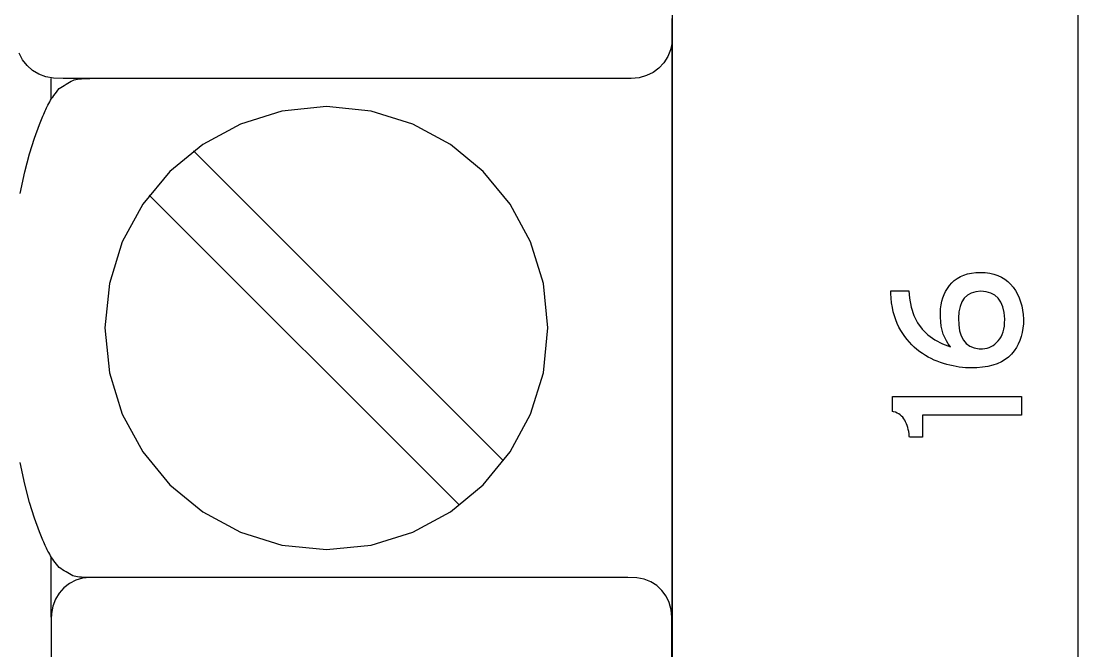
# Model space of a CAD drawing. Extents: x 1 to 47.7, y 0.2 to 35.
# Drawn here: x 35.43 to 36.228, y 7.391 to 7.867 of the extents above; entities that cross this region are included whole.
import ezdxf

# ---------------------------------------------------------------- set-up
doc = ezdxf.new("R2010")
doc.units = 0
doc.header["$MEASUREMENT"] = 0
for name, color, linetype in [('5_1___24__TARGET_LEDS___12', 7, 'CONTINUOUS'), ('6_1__EMPTY_IO_BOARD_POSITI', 7, 'CONTINUOUS'), ('6_2___8__INDEPENDENT_INPUT', 7, 'CONTINUOUS'), ('6_3___8__OPTOISO_INDEPENDE', 7, 'CONTINUOUS'), ('6_4___24__OPTOISO_INDEPEND', 7, 'CONTINUOUS'), ('6_5___8__INDEPENDENT_INPUT', 7, 'CONTINUOUS'), ('6_6___8__INDEPENDENT_INPUT', 7, 'CONTINUOUS'), ('6_7___8__OPTOISO_INDEPENDE', 7, 'CONTINUOUS'), ('6_8___8__OPTOISO_INDEPENDE', 7, 'CONTINUOUS'), ('7_0_____DWG', 7, 'CONTINUOUS')]:
    doc.layers.add(name, color=color, linetype=linetype)

msp = doc.modelspace()

# ---------------------------------------------------------------- linework, layer by layer
at = {"layer": '5_1___24__TARGET_LEDS___12'}
for points in [[(35.92211, 7.38371), (35.92211, 7.48282), (35.92211, 7.57525), (35.92211, 7.66055), (35.92211, 7.70039), (35.92211, 7.73828), (35.92211, 7.77417), (35.92211, 7.80799), (35.92211, 7.8397), (35.92211, 7.86924)], [(35.92211, 7.86632), (35.92211, 7.86585), (35.92211, 7.86459), (35.92211, 7.86279), (35.92211, 7.86068), (35.92211, 7.85852), (35.92211, 7.85653), (35.92211, 7.85497), (35.92211, 7.85408), (35.92196, 7.85106), (35.92087, 7.84553), (35.91879, 7.84041), (35.91581, 7.8358), (35.91205, 7.8318), (35.90761, 7.82852), (35.90258, 7.82605), (35.89708, 7.82449), (35.89121, 7.82395), (35.87462, 7.82395), (35.83051, 7.82395), (35.76735, 7.82395), (35.69359, 7.82395), (35.61772, 7.82395), (35.5482, 7.82395), (35.49351, 7.82395), (35.4621, 7.82395), (35.4548, 7.82409), (35.4491, 7.82515), (35.44382, 7.82718), (35.43908, 7.83006), (35.43496, 7.83372), (35.43158, 7.83803), (35.42904, 7.84291)], [(35.42978, 7.73688), (35.43313, 7.75326), (35.4368, 7.76707), (35.44062, 7.77886), (35.44443, 7.78914), (35.44691, 7.79546), (35.44753, 7.79696), (35.44809, 7.79828), (35.44862, 7.79948), (35.44913, 7.80059), (35.44964, 7.80166), (35.45016, 7.80271), (35.45072, 7.8038), (35.45134, 7.80497), (35.45201, 7.80621), (35.45271, 7.80744), (35.45347, 7.80867), (35.45428, 7.8099), (35.45515, 7.81115), (35.45607, 7.8124), (35.45707, 7.81369), (35.45813, 7.815), (35.45929, 7.81622), (35.46054, 7.81702), (35.4618, 7.81784), (35.46306, 7.81869), (35.46433, 7.81952), (35.4656, 7.82033), (35.46687, 7.82109), (35.46812, 7.82178), (35.46937, 7.82237), (35.47051, 7.82279), (35.47174, 7.8231), (35.47311, 7.82336), (35.47459, 7.82356), (35.47615, 7.82372), (35.47775, 7.82384), (35.47935, 7.82392), (35.48092, 7.82396), (35.48242, 7.82398)], [(35.45318, 7.80819), (35.45318, 7.82398)], [(35.79479, 7.53494), (35.56052, 7.76921)], [(35.76137, 7.50152), (35.5271, 7.73579)], [(35.48242, 7.44682), (35.48092, 7.44683), (35.47935, 7.44685), (35.47775, 7.4469), (35.47615, 7.44698), (35.47459, 7.4471), (35.47311, 7.44727), (35.47174, 7.4475), (35.47051, 7.44779), (35.46937, 7.44821), (35.46812, 7.44881), (35.46687, 7.44949), (35.4656, 7.45025), (35.46433, 7.45106), (35.46306, 7.45189), (35.4618, 7.45274), (35.46054, 7.45357), (35.45929, 7.45436), (35.45813, 7.45559), (35.45707, 7.4569), (35.45607, 7.45818), (35.45515, 7.45944), (35.45428, 7.46068), (35.45347, 7.46191), (35.45271, 7.46314), (35.45201, 7.46437), (35.45134, 7.46561), (35.45072, 7.46678), (35.45016, 7.46787), (35.44964, 7.46893), (35.44913, 7.46999), (35.44862, 7.4711), (35.44809, 7.4723), (35.44753, 7.47362), (35.44691, 7.47512), (35.44443, 7.48144), (35.44062, 7.49172), (35.4368, 7.50351), (35.43313, 7.51733), (35.42978, 7.5337)], [(35.45318, 7.41683), (35.45318, 7.46238)], [(35.92193, 7.37029), (35.92193, 7.39403), (35.92193, 7.4106), (35.92193, 7.41683), (35.9214, 7.42253), (35.91989, 7.42787), (35.91748, 7.43274), (35.91428, 7.43706), (35.91039, 7.44071), (35.9059, 7.4436), (35.9009, 7.44562), (35.89551, 7.44668), (35.8886, 7.44682), (35.85887, 7.44682), (35.80709, 7.44682), (35.74129, 7.44682), (35.66948, 7.44682), (35.59966, 7.44682), (35.53987, 7.44682), (35.49812, 7.44682), (35.48242, 7.44682), (35.47686, 7.44628), (35.47165, 7.44472), (35.4669, 7.44225), (35.46269, 7.43897), (35.45913, 7.43498), (35.45632, 7.43037), (35.45435, 7.42525), (35.45331, 7.41972), (35.45318, 7.41521), (35.45318, 7.40341), (35.45318, 7.38285)]]:
    msp.add_lwpolyline(points, dxfattribs=at)
msp.add_lwpolyline([(35.66113, 7.46794), (35.69481, 7.47134), (35.72618, 7.48109), (35.75456, 7.49652), (35.77929, 7.51696), (35.79968, 7.54174), (35.81508, 7.57018), (35.82481, 7.60161), (35.82821, 7.63537), (35.82481, 7.66906), (35.81508, 7.70046), (35.79968, 7.72887), (35.77929, 7.75362), (35.75456, 7.77405), (35.72618, 7.78948), (35.69481, 7.79923), (35.66113, 7.80263), (35.62743, 7.79923), (35.59601, 7.78948), (35.56757, 7.77405), (35.54278, 7.75362), (35.52232, 7.72887), (35.50686, 7.70046), (35.49709, 7.66906), (35.49368, 7.63537), (35.49709, 7.60161), (35.50686, 7.57018), (35.52232, 7.54174), (35.54278, 7.51696), (35.56757, 7.49652), (35.59601, 7.48109), (35.62743, 7.47134)], close=True, dxfattribs=at)
at = {"layer": '6_1__EMPTY_IO_BOARD_POSITI'}
msp.add_lwpolyline([(35.92218, 7.90172), (35.92218, 7.86342), (35.92218, 7.82077), (35.92218, 7.77393), (35.92218, 7.72304), (35.92218, 7.66826), (35.92218, 7.60974), (35.92218, 7.54764), (35.92218, 7.4821), (35.92218, 7.41329), (35.92218, 7.34135)], dxfattribs=at)
at = {"layer": '6_2___8__INDEPENDENT_INPUT'}
for points in [[(35.92211, 7.38371), (35.92211, 7.48282), (35.92211, 7.57525), (35.92211, 7.66055), (35.92211, 7.70039), (35.92211, 7.73828), (35.92211, 7.77417), (35.92211, 7.80799), (35.92211, 7.8397), (35.92211, 7.86924)], [(35.92211, 7.86632), (35.92211, 7.86585), (35.92211, 7.86459), (35.92211, 7.86279), (35.92211, 7.86068), (35.92211, 7.85852), (35.92211, 7.85653), (35.92211, 7.85497), (35.92211, 7.85408), (35.92196, 7.85106), (35.92087, 7.84553), (35.91879, 7.84041), (35.91581, 7.8358), (35.91205, 7.8318), (35.90761, 7.82852), (35.90258, 7.82605), (35.89708, 7.82449), (35.89121, 7.82395), (35.87462, 7.82395), (35.83051, 7.82395), (35.76735, 7.82395), (35.69359, 7.82395), (35.61772, 7.82395), (35.5482, 7.82395), (35.49351, 7.82395), (35.4621, 7.82395), (35.4548, 7.82409), (35.4491, 7.82515), (35.44382, 7.82718), (35.43908, 7.83006), (35.43496, 7.83372), (35.43158, 7.83803), (35.42904, 7.84291)], [(35.42978, 7.73688), (35.43313, 7.75326), (35.4368, 7.76707), (35.44062, 7.77886), (35.44443, 7.78914), (35.44691, 7.79546), (35.44753, 7.79696), (35.44809, 7.79828), (35.44862, 7.79948), (35.44913, 7.80059), (35.44964, 7.80166), (35.45016, 7.80271), (35.45072, 7.8038), (35.45134, 7.80497), (35.45201, 7.80621), (35.45271, 7.80744), (35.45347, 7.80867), (35.45428, 7.8099), (35.45515, 7.81115), (35.45607, 7.8124), (35.45707, 7.81369), (35.45813, 7.815), (35.45929, 7.81622), (35.46054, 7.81702), (35.4618, 7.81784), (35.46306, 7.81869), (35.46433, 7.81952), (35.4656, 7.82033), (35.46687, 7.82109), (35.46812, 7.82178), (35.46937, 7.82237), (35.47051, 7.82279), (35.47174, 7.8231), (35.47311, 7.82336), (35.47459, 7.82356), (35.47615, 7.82372), (35.47775, 7.82384), (35.47935, 7.82392), (35.48092, 7.82396), (35.48242, 7.82398)], [(35.45318, 7.80819), (35.45318, 7.82398)], [(35.79479, 7.53494), (35.56052, 7.76921)], [(35.76137, 7.50152), (35.5271, 7.73579)], [(35.48242, 7.44682), (35.48092, 7.44683), (35.47935, 7.44685), (35.47775, 7.4469), (35.47615, 7.44698), (35.47459, 7.4471), (35.47311, 7.44727), (35.47174, 7.4475), (35.47051, 7.44779), (35.46937, 7.44821), (35.46812, 7.44881), (35.46687, 7.44949), (35.4656, 7.45025), (35.46433, 7.45106), (35.46306, 7.45189), (35.4618, 7.45274), (35.46054, 7.45357), (35.45929, 7.45436), (35.45813, 7.45559), (35.45707, 7.4569), (35.45607, 7.45818), (35.45515, 7.45944), (35.45428, 7.46068), (35.45347, 7.46191), (35.45271, 7.46314), (35.45201, 7.46437), (35.45134, 7.46561), (35.45072, 7.46678), (35.45016, 7.46787), (35.44964, 7.46893), (35.44913, 7.46999), (35.44862, 7.4711), (35.44809, 7.4723), (35.44753, 7.47362), (35.44691, 7.47512), (35.44443, 7.48144), (35.44062, 7.49172), (35.4368, 7.50351), (35.43313, 7.51733), (35.42978, 7.5337)], [(35.45318, 7.41683), (35.45318, 7.46238)], [(35.92193, 7.37029), (35.92193, 7.39403), (35.92193, 7.4106), (35.92193, 7.41683), (35.9214, 7.42253), (35.91989, 7.42787), (35.91748, 7.43274), (35.91428, 7.43706), (35.91039, 7.44071), (35.9059, 7.4436), (35.9009, 7.44562), (35.89551, 7.44668), (35.8886, 7.44682), (35.85887, 7.44682), (35.80709, 7.44682), (35.74129, 7.44682), (35.66948, 7.44682), (35.59966, 7.44682), (35.53987, 7.44682), (35.49812, 7.44682), (35.48242, 7.44682), (35.47686, 7.44628), (35.47165, 7.44472), (35.4669, 7.44225), (35.46269, 7.43897), (35.45913, 7.43498), (35.45632, 7.43037), (35.45435, 7.42525), (35.45331, 7.41972), (35.45318, 7.41521), (35.45318, 7.40341), (35.45318, 7.38285)]]:
    msp.add_lwpolyline(points, dxfattribs=at)
msp.add_lwpolyline([(35.66113, 7.46794), (35.69481, 7.47134), (35.72618, 7.48109), (35.75456, 7.49652), (35.77929, 7.51696), (35.79968, 7.54174), (35.81508, 7.57018), (35.82481, 7.60161), (35.82821, 7.63537), (35.82481, 7.66906), (35.81508, 7.70046), (35.79968, 7.72887), (35.77929, 7.75362), (35.75456, 7.77405), (35.72618, 7.78948), (35.69481, 7.79923), (35.66113, 7.80263), (35.62743, 7.79923), (35.59601, 7.78948), (35.56757, 7.77405), (35.54278, 7.75362), (35.52232, 7.72887), (35.50686, 7.70046), (35.49709, 7.66906), (35.49368, 7.63537), (35.49709, 7.60161), (35.50686, 7.57018), (35.52232, 7.54174), (35.54278, 7.51696), (35.56757, 7.49652), (35.59601, 7.48109), (35.62743, 7.47134)], close=True, dxfattribs=at)
at = {"layer": '6_3___8__OPTOISO_INDEPENDE'}
for points in [[(35.92211, 7.38371), (35.92211, 7.48282), (35.92211, 7.57525), (35.92211, 7.66055), (35.92211, 7.70039), (35.92211, 7.73828), (35.92211, 7.77417), (35.92211, 7.80799), (35.92211, 7.8397), (35.92211, 7.86924)], [(35.92211, 7.86632), (35.92211, 7.86585), (35.92211, 7.86459), (35.92211, 7.86279), (35.92211, 7.86068), (35.92211, 7.85852), (35.92211, 7.85653), (35.92211, 7.85497), (35.92211, 7.85408), (35.92196, 7.85106), (35.92087, 7.84553), (35.91879, 7.84041), (35.91581, 7.8358), (35.91205, 7.8318), (35.90761, 7.82852), (35.90258, 7.82605), (35.89708, 7.82449), (35.89121, 7.82395), (35.87462, 7.82395), (35.83051, 7.82395), (35.76735, 7.82395), (35.69359, 7.82395), (35.61772, 7.82395), (35.5482, 7.82395), (35.49351, 7.82395), (35.4621, 7.82395), (35.4548, 7.82409), (35.4491, 7.82515), (35.44382, 7.82718), (35.43908, 7.83006), (35.43496, 7.83372), (35.43158, 7.83803), (35.42904, 7.84291)], [(35.42978, 7.73688), (35.43313, 7.75326), (35.4368, 7.76707), (35.44062, 7.77886), (35.44443, 7.78914), (35.44691, 7.79546), (35.44753, 7.79696), (35.44809, 7.79828), (35.44862, 7.79948), (35.44913, 7.80059), (35.44964, 7.80166), (35.45016, 7.80271), (35.45072, 7.8038), (35.45134, 7.80497), (35.45201, 7.80621), (35.45271, 7.80744), (35.45347, 7.80867), (35.45428, 7.8099), (35.45515, 7.81115), (35.45607, 7.8124), (35.45707, 7.81369), (35.45813, 7.815), (35.45929, 7.81622), (35.46054, 7.81702), (35.4618, 7.81784), (35.46306, 7.81869), (35.46433, 7.81952), (35.4656, 7.82033), (35.46687, 7.82109), (35.46812, 7.82178), (35.46937, 7.82237), (35.47051, 7.82279), (35.47174, 7.8231), (35.47311, 7.82336), (35.47459, 7.82356), (35.47615, 7.82372), (35.47775, 7.82384), (35.47935, 7.82392), (35.48092, 7.82396), (35.48242, 7.82398)], [(35.45318, 7.80819), (35.45318, 7.82398)], [(35.79479, 7.53494), (35.56052, 7.76921)], [(35.76137, 7.50152), (35.5271, 7.73579)], [(35.48242, 7.44682), (35.48092, 7.44683), (35.47935, 7.44685), (35.47775, 7.4469), (35.47615, 7.44698), (35.47459, 7.4471), (35.47311, 7.44727), (35.47174, 7.4475), (35.47051, 7.44779), (35.46937, 7.44821), (35.46812, 7.44881), (35.46687, 7.44949), (35.4656, 7.45025), (35.46433, 7.45106), (35.46306, 7.45189), (35.4618, 7.45274), (35.46054, 7.45357), (35.45929, 7.45436), (35.45813, 7.45559), (35.45707, 7.4569), (35.45607, 7.45818), (35.45515, 7.45944), (35.45428, 7.46068), (35.45347, 7.46191), (35.45271, 7.46314), (35.45201, 7.46437), (35.45134, 7.46561), (35.45072, 7.46678), (35.45016, 7.46787), (35.44964, 7.46893), (35.44913, 7.46999), (35.44862, 7.4711), (35.44809, 7.4723), (35.44753, 7.47362), (35.44691, 7.47512), (35.44443, 7.48144), (35.44062, 7.49172), (35.4368, 7.50351), (35.43313, 7.51733), (35.42978, 7.5337)], [(35.45318, 7.41683), (35.45318, 7.46238)], [(35.92193, 7.37029), (35.92193, 7.39403), (35.92193, 7.4106), (35.92193, 7.41683), (35.9214, 7.42253), (35.91989, 7.42787), (35.91748, 7.43274), (35.91428, 7.43706), (35.91039, 7.44071), (35.9059, 7.4436), (35.9009, 7.44562), (35.89551, 7.44668), (35.8886, 7.44682), (35.85887, 7.44682), (35.80709, 7.44682), (35.74129, 7.44682), (35.66948, 7.44682), (35.59966, 7.44682), (35.53987, 7.44682), (35.49812, 7.44682), (35.48242, 7.44682), (35.47686, 7.44628), (35.47165, 7.44472), (35.4669, 7.44225), (35.46269, 7.43897), (35.45913, 7.43498), (35.45632, 7.43037), (35.45435, 7.42525), (35.45331, 7.41972), (35.45318, 7.41521), (35.45318, 7.40341), (35.45318, 7.38285)]]:
    msp.add_lwpolyline(points, dxfattribs=at)
msp.add_lwpolyline([(35.66113, 7.46794), (35.69481, 7.47134), (35.72618, 7.48109), (35.75456, 7.49652), (35.77929, 7.51696), (35.79968, 7.54174), (35.81508, 7.57018), (35.82481, 7.60161), (35.82821, 7.63537), (35.82481, 7.66906), (35.81508, 7.70046), (35.79968, 7.72887), (35.77929, 7.75362), (35.75456, 7.77405), (35.72618, 7.78948), (35.69481, 7.79923), (35.66113, 7.80263), (35.62743, 7.79923), (35.59601, 7.78948), (35.56757, 7.77405), (35.54278, 7.75362), (35.52232, 7.72887), (35.50686, 7.70046), (35.49709, 7.66906), (35.49368, 7.63537), (35.49709, 7.60161), (35.50686, 7.57018), (35.52232, 7.54174), (35.54278, 7.51696), (35.56757, 7.49652), (35.59601, 7.48109), (35.62743, 7.47134)], close=True, dxfattribs=at)
at = {"layer": '6_4___24__OPTOISO_INDEPEND'}
for points in [[(35.92211, 7.38371), (35.92211, 7.48282), (35.92211, 7.57525), (35.92211, 7.66055), (35.92211, 7.70039), (35.92211, 7.73828), (35.92211, 7.77417), (35.92211, 7.80799), (35.92211, 7.8397), (35.92211, 7.86924)], [(35.92211, 7.86632), (35.92211, 7.86585), (35.92211, 7.86459), (35.92211, 7.86279), (35.92211, 7.86068), (35.92211, 7.85852), (35.92211, 7.85653), (35.92211, 7.85497), (35.92211, 7.85408), (35.92196, 7.85106), (35.92087, 7.84553), (35.91879, 7.84041), (35.91581, 7.8358), (35.91205, 7.8318), (35.90761, 7.82852), (35.90258, 7.82605), (35.89708, 7.82449), (35.89121, 7.82395), (35.87462, 7.82395), (35.83051, 7.82395), (35.76735, 7.82395), (35.69359, 7.82395), (35.61772, 7.82395), (35.5482, 7.82395), (35.49351, 7.82395), (35.4621, 7.82395), (35.4548, 7.82409), (35.4491, 7.82515), (35.44382, 7.82718), (35.43908, 7.83006), (35.43496, 7.83372), (35.43158, 7.83803), (35.42904, 7.84291)], [(35.42978, 7.73688), (35.43313, 7.75326), (35.4368, 7.76707), (35.44062, 7.77886), (35.44443, 7.78914), (35.44691, 7.79546), (35.44753, 7.79696), (35.44809, 7.79828), (35.44862, 7.79948), (35.44913, 7.80059), (35.44964, 7.80166), (35.45016, 7.80271), (35.45072, 7.8038), (35.45134, 7.80497), (35.45201, 7.80621), (35.45271, 7.80744), (35.45347, 7.80867), (35.45428, 7.8099), (35.45515, 7.81115), (35.45607, 7.8124), (35.45707, 7.81369), (35.45813, 7.815), (35.45929, 7.81622), (35.46054, 7.81702), (35.4618, 7.81784), (35.46306, 7.81869), (35.46433, 7.81952), (35.4656, 7.82033), (35.46687, 7.82109), (35.46812, 7.82178), (35.46937, 7.82237), (35.47051, 7.82279), (35.47174, 7.8231), (35.47311, 7.82336), (35.47459, 7.82356), (35.47615, 7.82372), (35.47775, 7.82384), (35.47935, 7.82392), (35.48092, 7.82396), (35.48242, 7.82398)], [(35.45318, 7.80819), (35.45318, 7.82398)], [(35.79479, 7.53494), (35.56052, 7.76921)], [(35.76137, 7.50152), (35.5271, 7.73579)], [(35.48242, 7.44682), (35.48092, 7.44683), (35.47935, 7.44685), (35.47775, 7.4469), (35.47615, 7.44698), (35.47459, 7.4471), (35.47311, 7.44727), (35.47174, 7.4475), (35.47051, 7.44779), (35.46937, 7.44821), (35.46812, 7.44881), (35.46687, 7.44949), (35.4656, 7.45025), (35.46433, 7.45106), (35.46306, 7.45189), (35.4618, 7.45274), (35.46054, 7.45357), (35.45929, 7.45436), (35.45813, 7.45559), (35.45707, 7.4569), (35.45607, 7.45818), (35.45515, 7.45944), (35.45428, 7.46068), (35.45347, 7.46191), (35.45271, 7.46314), (35.45201, 7.46437), (35.45134, 7.46561), (35.45072, 7.46678), (35.45016, 7.46787), (35.44964, 7.46893), (35.44913, 7.46999), (35.44862, 7.4711), (35.44809, 7.4723), (35.44753, 7.47362), (35.44691, 7.47512), (35.44443, 7.48144), (35.44062, 7.49172), (35.4368, 7.50351), (35.43313, 7.51733), (35.42978, 7.5337)], [(35.45318, 7.41683), (35.45318, 7.46238)], [(35.92193, 7.37029), (35.92193, 7.39403), (35.92193, 7.4106), (35.92193, 7.41683), (35.9214, 7.42253), (35.91989, 7.42787), (35.91748, 7.43274), (35.91428, 7.43706), (35.91039, 7.44071), (35.9059, 7.4436), (35.9009, 7.44562), (35.89551, 7.44668), (35.8886, 7.44682), (35.85887, 7.44682), (35.80709, 7.44682), (35.74129, 7.44682), (35.66948, 7.44682), (35.59966, 7.44682), (35.53987, 7.44682), (35.49812, 7.44682), (35.48242, 7.44682), (35.47686, 7.44628), (35.47165, 7.44472), (35.4669, 7.44225), (35.46269, 7.43897), (35.45913, 7.43498), (35.45632, 7.43037), (35.45435, 7.42525), (35.45331, 7.41972), (35.45318, 7.41521), (35.45318, 7.40341), (35.45318, 7.38285)]]:
    msp.add_lwpolyline(points, dxfattribs=at)
msp.add_lwpolyline([(35.66113, 7.46794), (35.69481, 7.47134), (35.72618, 7.48109), (35.75456, 7.49652), (35.77929, 7.51696), (35.79968, 7.54174), (35.81508, 7.57018), (35.82481, 7.60161), (35.82821, 7.63537), (35.82481, 7.66906), (35.81508, 7.70046), (35.79968, 7.72887), (35.77929, 7.75362), (35.75456, 7.77405), (35.72618, 7.78948), (35.69481, 7.79923), (35.66113, 7.80263), (35.62743, 7.79923), (35.59601, 7.78948), (35.56757, 7.77405), (35.54278, 7.75362), (35.52232, 7.72887), (35.50686, 7.70046), (35.49709, 7.66906), (35.49368, 7.63537), (35.49709, 7.60161), (35.50686, 7.57018), (35.52232, 7.54174), (35.54278, 7.51696), (35.56757, 7.49652), (35.59601, 7.48109), (35.62743, 7.47134)], close=True, dxfattribs=at)
at = {"layer": '6_5___8__INDEPENDENT_INPUT'}
for points in [[(35.92211, 7.38371), (35.92211, 7.48282), (35.92211, 7.57525), (35.92211, 7.66055), (35.92211, 7.70039), (35.92211, 7.73828), (35.92211, 7.77417), (35.92211, 7.80799), (35.92211, 7.8397), (35.92211, 7.86924)], [(35.92211, 7.86632), (35.92211, 7.86585), (35.92211, 7.86459), (35.92211, 7.86279), (35.92211, 7.86068), (35.92211, 7.85852), (35.92211, 7.85653), (35.92211, 7.85497), (35.92211, 7.85408), (35.92196, 7.85106), (35.92087, 7.84553), (35.91879, 7.84041), (35.91581, 7.8358), (35.91205, 7.8318), (35.90761, 7.82852), (35.90258, 7.82605), (35.89708, 7.82449), (35.89121, 7.82395), (35.87462, 7.82395), (35.83051, 7.82395), (35.76735, 7.82395), (35.69359, 7.82395), (35.61772, 7.82395), (35.5482, 7.82395), (35.49351, 7.82395), (35.4621, 7.82395), (35.4548, 7.82409), (35.4491, 7.82515), (35.44382, 7.82718), (35.43908, 7.83006), (35.43496, 7.83372), (35.43158, 7.83803), (35.42904, 7.84291)], [(35.42978, 7.73688), (35.43313, 7.75326), (35.4368, 7.76707), (35.44062, 7.77886), (35.44443, 7.78914), (35.44691, 7.79546), (35.44753, 7.79696), (35.44809, 7.79828), (35.44862, 7.79948), (35.44913, 7.80059), (35.44964, 7.80166), (35.45016, 7.80271), (35.45072, 7.8038), (35.45134, 7.80497), (35.45201, 7.80621), (35.45271, 7.80744), (35.45347, 7.80867), (35.45428, 7.8099), (35.45515, 7.81115), (35.45607, 7.8124), (35.45707, 7.81369), (35.45813, 7.815), (35.45929, 7.81622), (35.46054, 7.81702), (35.4618, 7.81784), (35.46306, 7.81869), (35.46433, 7.81952), (35.4656, 7.82033), (35.46687, 7.82109), (35.46812, 7.82178), (35.46937, 7.82237), (35.47051, 7.82279), (35.47174, 7.8231), (35.47311, 7.82336), (35.47459, 7.82356), (35.47615, 7.82372), (35.47775, 7.82384), (35.47935, 7.82392), (35.48092, 7.82396), (35.48242, 7.82398)], [(35.45318, 7.80819), (35.45318, 7.82398)], [(35.79479, 7.53494), (35.56052, 7.76921)], [(35.76137, 7.50152), (35.5271, 7.73579)], [(35.48242, 7.44682), (35.48092, 7.44683), (35.47935, 7.44685), (35.47775, 7.4469), (35.47615, 7.44698), (35.47459, 7.4471), (35.47311, 7.44727), (35.47174, 7.4475), (35.47051, 7.44779), (35.46937, 7.44821), (35.46812, 7.44881), (35.46687, 7.44949), (35.4656, 7.45025), (35.46433, 7.45106), (35.46306, 7.45189), (35.4618, 7.45274), (35.46054, 7.45357), (35.45929, 7.45436), (35.45813, 7.45559), (35.45707, 7.4569), (35.45607, 7.45818), (35.45515, 7.45944), (35.45428, 7.46068), (35.45347, 7.46191), (35.45271, 7.46314), (35.45201, 7.46437), (35.45134, 7.46561), (35.45072, 7.46678), (35.45016, 7.46787), (35.44964, 7.46893), (35.44913, 7.46999), (35.44862, 7.4711), (35.44809, 7.4723), (35.44753, 7.47362), (35.44691, 7.47512), (35.44443, 7.48144), (35.44062, 7.49172), (35.4368, 7.50351), (35.43313, 7.51733), (35.42978, 7.5337)], [(35.45318, 7.41683), (35.45318, 7.46238)], [(35.92193, 7.37029), (35.92193, 7.39403), (35.92193, 7.4106), (35.92193, 7.41683), (35.9214, 7.42253), (35.91989, 7.42787), (35.91748, 7.43274), (35.91428, 7.43706), (35.91039, 7.44071), (35.9059, 7.4436), (35.9009, 7.44562), (35.89551, 7.44668), (35.8886, 7.44682), (35.85887, 7.44682), (35.80709, 7.44682), (35.74129, 7.44682), (35.66948, 7.44682), (35.59966, 7.44682), (35.53987, 7.44682), (35.49812, 7.44682), (35.48242, 7.44682), (35.47686, 7.44628), (35.47165, 7.44472), (35.4669, 7.44225), (35.46269, 7.43897), (35.45913, 7.43498), (35.45632, 7.43037), (35.45435, 7.42525), (35.45331, 7.41972), (35.45318, 7.41521), (35.45318, 7.40341), (35.45318, 7.38285)]]:
    msp.add_lwpolyline(points, dxfattribs=at)
msp.add_lwpolyline([(35.66113, 7.46794), (35.69481, 7.47134), (35.72618, 7.48109), (35.75456, 7.49652), (35.77929, 7.51696), (35.79968, 7.54174), (35.81508, 7.57018), (35.82481, 7.60161), (35.82821, 7.63537), (35.82481, 7.66906), (35.81508, 7.70046), (35.79968, 7.72887), (35.77929, 7.75362), (35.75456, 7.77405), (35.72618, 7.78948), (35.69481, 7.79923), (35.66113, 7.80263), (35.62743, 7.79923), (35.59601, 7.78948), (35.56757, 7.77405), (35.54278, 7.75362), (35.52232, 7.72887), (35.50686, 7.70046), (35.49709, 7.66906), (35.49368, 7.63537), (35.49709, 7.60161), (35.50686, 7.57018), (35.52232, 7.54174), (35.54278, 7.51696), (35.56757, 7.49652), (35.59601, 7.48109), (35.62743, 7.47134)], close=True, dxfattribs=at)
at = {"layer": '6_6___8__INDEPENDENT_INPUT'}
for points in [[(35.92211, 7.38371), (35.92211, 7.48282), (35.92211, 7.57525), (35.92211, 7.66055), (35.92211, 7.70039), (35.92211, 7.73828), (35.92211, 7.77417), (35.92211, 7.80799), (35.92211, 7.8397), (35.92211, 7.86924)], [(35.92211, 7.86632), (35.92211, 7.86585), (35.92211, 7.86459), (35.92211, 7.86279), (35.92211, 7.86068), (35.92211, 7.85852), (35.92211, 7.85653), (35.92211, 7.85497), (35.92211, 7.85408), (35.92196, 7.85106), (35.92087, 7.84553), (35.91879, 7.84041), (35.91581, 7.8358), (35.91205, 7.8318), (35.90761, 7.82852), (35.90258, 7.82605), (35.89708, 7.82449), (35.89121, 7.82395), (35.87462, 7.82395), (35.83051, 7.82395), (35.76735, 7.82395), (35.69359, 7.82395), (35.61772, 7.82395), (35.5482, 7.82395), (35.49351, 7.82395), (35.4621, 7.82395), (35.4548, 7.82409), (35.4491, 7.82515), (35.44382, 7.82718), (35.43908, 7.83006), (35.43496, 7.83372), (35.43158, 7.83803), (35.42904, 7.84291)], [(35.42978, 7.73688), (35.43313, 7.75326), (35.4368, 7.76707), (35.44062, 7.77886), (35.44443, 7.78914), (35.44691, 7.79546), (35.44753, 7.79696), (35.44809, 7.79828), (35.44862, 7.79948), (35.44913, 7.80059), (35.44964, 7.80166), (35.45016, 7.80271), (35.45072, 7.8038), (35.45134, 7.80497), (35.45201, 7.80621), (35.45271, 7.80744), (35.45347, 7.80867), (35.45428, 7.8099), (35.45515, 7.81115), (35.45607, 7.8124), (35.45707, 7.81369), (35.45813, 7.815), (35.45929, 7.81622), (35.46054, 7.81702), (35.4618, 7.81784), (35.46306, 7.81869), (35.46433, 7.81952), (35.4656, 7.82033), (35.46687, 7.82109), (35.46812, 7.82178), (35.46937, 7.82237), (35.47051, 7.82279), (35.47174, 7.8231), (35.47311, 7.82336), (35.47459, 7.82356), (35.47615, 7.82372), (35.47775, 7.82384), (35.47935, 7.82392), (35.48092, 7.82396), (35.48242, 7.82398)], [(35.45318, 7.80819), (35.45318, 7.82398)], [(35.79479, 7.53494), (35.56052, 7.76921)], [(35.76137, 7.50152), (35.5271, 7.73579)], [(35.48242, 7.44682), (35.48092, 7.44683), (35.47935, 7.44685), (35.47775, 7.4469), (35.47615, 7.44698), (35.47459, 7.4471), (35.47311, 7.44727), (35.47174, 7.4475), (35.47051, 7.44779), (35.46937, 7.44821), (35.46812, 7.44881), (35.46687, 7.44949), (35.4656, 7.45025), (35.46433, 7.45106), (35.46306, 7.45189), (35.4618, 7.45274), (35.46054, 7.45357), (35.45929, 7.45436), (35.45813, 7.45559), (35.45707, 7.4569), (35.45607, 7.45818), (35.45515, 7.45944), (35.45428, 7.46068), (35.45347, 7.46191), (35.45271, 7.46314), (35.45201, 7.46437), (35.45134, 7.46561), (35.45072, 7.46678), (35.45016, 7.46787), (35.44964, 7.46893), (35.44913, 7.46999), (35.44862, 7.4711), (35.44809, 7.4723), (35.44753, 7.47362), (35.44691, 7.47512), (35.44443, 7.48144), (35.44062, 7.49172), (35.4368, 7.50351), (35.43313, 7.51733), (35.42978, 7.5337)], [(35.45318, 7.41683), (35.45318, 7.46238)], [(35.92193, 7.37029), (35.92193, 7.39403), (35.92193, 7.4106), (35.92193, 7.41683), (35.9214, 7.42253), (35.91989, 7.42787), (35.91748, 7.43274), (35.91428, 7.43706), (35.91039, 7.44071), (35.9059, 7.4436), (35.9009, 7.44562), (35.89551, 7.44668), (35.8886, 7.44682), (35.85887, 7.44682), (35.80709, 7.44682), (35.74129, 7.44682), (35.66948, 7.44682), (35.59966, 7.44682), (35.53987, 7.44682), (35.49812, 7.44682), (35.48242, 7.44682), (35.47686, 7.44628), (35.47165, 7.44472), (35.4669, 7.44225), (35.46269, 7.43897), (35.45913, 7.43498), (35.45632, 7.43037), (35.45435, 7.42525), (35.45331, 7.41972), (35.45318, 7.41521), (35.45318, 7.40341), (35.45318, 7.38285)]]:
    msp.add_lwpolyline(points, dxfattribs=at)
msp.add_lwpolyline([(35.66113, 7.46794), (35.69481, 7.47134), (35.72618, 7.48109), (35.75456, 7.49652), (35.77929, 7.51696), (35.79968, 7.54174), (35.81508, 7.57018), (35.82481, 7.60161), (35.82821, 7.63537), (35.82481, 7.66906), (35.81508, 7.70046), (35.79968, 7.72887), (35.77929, 7.75362), (35.75456, 7.77405), (35.72618, 7.78948), (35.69481, 7.79923), (35.66113, 7.80263), (35.62743, 7.79923), (35.59601, 7.78948), (35.56757, 7.77405), (35.54278, 7.75362), (35.52232, 7.72887), (35.50686, 7.70046), (35.49709, 7.66906), (35.49368, 7.63537), (35.49709, 7.60161), (35.50686, 7.57018), (35.52232, 7.54174), (35.54278, 7.51696), (35.56757, 7.49652), (35.59601, 7.48109), (35.62743, 7.47134)], close=True, dxfattribs=at)
at = {"layer": '6_7___8__OPTOISO_INDEPENDE'}
for points in [[(35.92211, 7.38371), (35.92211, 7.48282), (35.92211, 7.57525), (35.92211, 7.66055), (35.92211, 7.70039), (35.92211, 7.73828), (35.92211, 7.77417), (35.92211, 7.80799), (35.92211, 7.8397), (35.92211, 7.86924)], [(35.92211, 7.86632), (35.92211, 7.86585), (35.92211, 7.86459), (35.92211, 7.86279), (35.92211, 7.86068), (35.92211, 7.85852), (35.92211, 7.85653), (35.92211, 7.85497), (35.92211, 7.85408), (35.92196, 7.85106), (35.92087, 7.84553), (35.91879, 7.84041), (35.91581, 7.8358), (35.91205, 7.8318), (35.90761, 7.82852), (35.90258, 7.82605), (35.89708, 7.82449), (35.89121, 7.82395), (35.87462, 7.82395), (35.83051, 7.82395), (35.76735, 7.82395), (35.69359, 7.82395), (35.61772, 7.82395), (35.5482, 7.82395), (35.49351, 7.82395), (35.4621, 7.82395), (35.4548, 7.82409), (35.4491, 7.82515), (35.44382, 7.82718), (35.43908, 7.83006), (35.43496, 7.83372), (35.43158, 7.83803), (35.42904, 7.84291)], [(35.42978, 7.73688), (35.43313, 7.75326), (35.4368, 7.76707), (35.44062, 7.77886), (35.44443, 7.78914), (35.44691, 7.79546), (35.44753, 7.79696), (35.44809, 7.79828), (35.44862, 7.79948), (35.44913, 7.80059), (35.44964, 7.80166), (35.45016, 7.80271), (35.45072, 7.8038), (35.45134, 7.80497), (35.45201, 7.80621), (35.45271, 7.80744), (35.45347, 7.80867), (35.45428, 7.8099), (35.45515, 7.81115), (35.45607, 7.8124), (35.45707, 7.81369), (35.45813, 7.815), (35.45929, 7.81622), (35.46054, 7.81702), (35.4618, 7.81784), (35.46306, 7.81869), (35.46433, 7.81952), (35.4656, 7.82033), (35.46687, 7.82109), (35.46812, 7.82178), (35.46937, 7.82237), (35.47051, 7.82279), (35.47174, 7.8231), (35.47311, 7.82336), (35.47459, 7.82356), (35.47615, 7.82372), (35.47775, 7.82384), (35.47935, 7.82392), (35.48092, 7.82396), (35.48242, 7.82398)], [(35.45318, 7.80819), (35.45318, 7.82398)], [(35.79479, 7.53494), (35.56052, 7.76921)], [(35.76137, 7.50152), (35.5271, 7.73579)], [(35.48242, 7.44682), (35.48092, 7.44683), (35.47935, 7.44685), (35.47775, 7.4469), (35.47615, 7.44698), (35.47459, 7.4471), (35.47311, 7.44727), (35.47174, 7.4475), (35.47051, 7.44779), (35.46937, 7.44821), (35.46812, 7.44881), (35.46687, 7.44949), (35.4656, 7.45025), (35.46433, 7.45106), (35.46306, 7.45189), (35.4618, 7.45274), (35.46054, 7.45357), (35.45929, 7.45436), (35.45813, 7.45559), (35.45707, 7.4569), (35.45607, 7.45818), (35.45515, 7.45944), (35.45428, 7.46068), (35.45347, 7.46191), (35.45271, 7.46314), (35.45201, 7.46437), (35.45134, 7.46561), (35.45072, 7.46678), (35.45016, 7.46787), (35.44964, 7.46893), (35.44913, 7.46999), (35.44862, 7.4711), (35.44809, 7.4723), (35.44753, 7.47362), (35.44691, 7.47512), (35.44443, 7.48144), (35.44062, 7.49172), (35.4368, 7.50351), (35.43313, 7.51733), (35.42978, 7.5337)], [(35.45318, 7.41683), (35.45318, 7.46238)], [(35.92193, 7.37029), (35.92193, 7.39403), (35.92193, 7.4106), (35.92193, 7.41683), (35.9214, 7.42253), (35.91989, 7.42787), (35.91748, 7.43274), (35.91428, 7.43706), (35.91039, 7.44071), (35.9059, 7.4436), (35.9009, 7.44562), (35.89551, 7.44668), (35.8886, 7.44682), (35.85887, 7.44682), (35.80709, 7.44682), (35.74129, 7.44682), (35.66948, 7.44682), (35.59966, 7.44682), (35.53987, 7.44682), (35.49812, 7.44682), (35.48242, 7.44682), (35.47686, 7.44628), (35.47165, 7.44472), (35.4669, 7.44225), (35.46269, 7.43897), (35.45913, 7.43498), (35.45632, 7.43037), (35.45435, 7.42525), (35.45331, 7.41972), (35.45318, 7.41521), (35.45318, 7.40341), (35.45318, 7.38285)]]:
    msp.add_lwpolyline(points, dxfattribs=at)
msp.add_lwpolyline([(35.66113, 7.46794), (35.69481, 7.47134), (35.72618, 7.48109), (35.75456, 7.49652), (35.77929, 7.51696), (35.79968, 7.54174), (35.81508, 7.57018), (35.82481, 7.60161), (35.82821, 7.63537), (35.82481, 7.66906), (35.81508, 7.70046), (35.79968, 7.72887), (35.77929, 7.75362), (35.75456, 7.77405), (35.72618, 7.78948), (35.69481, 7.79923), (35.66113, 7.80263), (35.62743, 7.79923), (35.59601, 7.78948), (35.56757, 7.77405), (35.54278, 7.75362), (35.52232, 7.72887), (35.50686, 7.70046), (35.49709, 7.66906), (35.49368, 7.63537), (35.49709, 7.60161), (35.50686, 7.57018), (35.52232, 7.54174), (35.54278, 7.51696), (35.56757, 7.49652), (35.59601, 7.48109), (35.62743, 7.47134)], close=True, dxfattribs=at)
at = {"layer": '6_8___8__OPTOISO_INDEPENDE'}
for points in [[(35.92211, 7.38371), (35.92211, 7.48282), (35.92211, 7.57525), (35.92211, 7.66055), (35.92211, 7.70039), (35.92211, 7.73828), (35.92211, 7.77417), (35.92211, 7.80799), (35.92211, 7.8397), (35.92211, 7.86924)], [(35.92211, 7.86632), (35.92211, 7.86585), (35.92211, 7.86459), (35.92211, 7.86279), (35.92211, 7.86068), (35.92211, 7.85852), (35.92211, 7.85653), (35.92211, 7.85497), (35.92211, 7.85408), (35.92196, 7.85106), (35.92087, 7.84553), (35.91879, 7.84041), (35.91581, 7.8358), (35.91205, 7.8318), (35.90761, 7.82852), (35.90258, 7.82605), (35.89708, 7.82449), (35.89121, 7.82395), (35.87462, 7.82395), (35.83051, 7.82395), (35.76735, 7.82395), (35.69359, 7.82395), (35.61772, 7.82395), (35.5482, 7.82395), (35.49351, 7.82395), (35.4621, 7.82395), (35.4548, 7.82409), (35.4491, 7.82515), (35.44382, 7.82718), (35.43908, 7.83006), (35.43496, 7.83372), (35.43158, 7.83803), (35.42904, 7.84291)], [(35.42978, 7.73688), (35.43313, 7.75326), (35.4368, 7.76707), (35.44062, 7.77886), (35.44443, 7.78914), (35.44691, 7.79546), (35.44753, 7.79696), (35.44809, 7.79828), (35.44862, 7.79948), (35.44913, 7.80059), (35.44964, 7.80166), (35.45016, 7.80271), (35.45072, 7.8038), (35.45134, 7.80497), (35.45201, 7.80621), (35.45271, 7.80744), (35.45347, 7.80867), (35.45428, 7.8099), (35.45515, 7.81115), (35.45607, 7.8124), (35.45707, 7.81369), (35.45813, 7.815), (35.45929, 7.81622), (35.46054, 7.81702), (35.4618, 7.81784), (35.46306, 7.81869), (35.46433, 7.81952), (35.4656, 7.82033), (35.46687, 7.82109), (35.46812, 7.82178), (35.46937, 7.82237), (35.47051, 7.82279), (35.47174, 7.8231), (35.47311, 7.82336), (35.47459, 7.82356), (35.47615, 7.82372), (35.47775, 7.82384), (35.47935, 7.82392), (35.48092, 7.82396), (35.48242, 7.82398)], [(35.45318, 7.80819), (35.45318, 7.82398)], [(35.79479, 7.53494), (35.56052, 7.76921)], [(35.76137, 7.50152), (35.5271, 7.73579)], [(35.48242, 7.44682), (35.48092, 7.44683), (35.47935, 7.44685), (35.47775, 7.4469), (35.47615, 7.44698), (35.47459, 7.4471), (35.47311, 7.44727), (35.47174, 7.4475), (35.47051, 7.44779), (35.46937, 7.44821), (35.46812, 7.44881), (35.46687, 7.44949), (35.4656, 7.45025), (35.46433, 7.45106), (35.46306, 7.45189), (35.4618, 7.45274), (35.46054, 7.45357), (35.45929, 7.45436), (35.45813, 7.45559), (35.45707, 7.4569), (35.45607, 7.45818), (35.45515, 7.45944), (35.45428, 7.46068), (35.45347, 7.46191), (35.45271, 7.46314), (35.45201, 7.46437), (35.45134, 7.46561), (35.45072, 7.46678), (35.45016, 7.46787), (35.44964, 7.46893), (35.44913, 7.46999), (35.44862, 7.4711), (35.44809, 7.4723), (35.44753, 7.47362), (35.44691, 7.47512), (35.44443, 7.48144), (35.44062, 7.49172), (35.4368, 7.50351), (35.43313, 7.51733), (35.42978, 7.5337)], [(35.45318, 7.41683), (35.45318, 7.46238)], [(35.92193, 7.37029), (35.92193, 7.39403), (35.92193, 7.4106), (35.92193, 7.41683), (35.9214, 7.42253), (35.91989, 7.42787), (35.91748, 7.43274), (35.91428, 7.43706), (35.91039, 7.44071), (35.9059, 7.4436), (35.9009, 7.44562), (35.89551, 7.44668), (35.8886, 7.44682), (35.85887, 7.44682), (35.80709, 7.44682), (35.74129, 7.44682), (35.66948, 7.44682), (35.59966, 7.44682), (35.53987, 7.44682), (35.49812, 7.44682), (35.48242, 7.44682), (35.47686, 7.44628), (35.47165, 7.44472), (35.4669, 7.44225), (35.46269, 7.43897), (35.45913, 7.43498), (35.45632, 7.43037), (35.45435, 7.42525), (35.45331, 7.41972), (35.45318, 7.41521), (35.45318, 7.40341), (35.45318, 7.38285)]]:
    msp.add_lwpolyline(points, dxfattribs=at)
msp.add_lwpolyline([(35.66113, 7.46794), (35.69481, 7.47134), (35.72618, 7.48109), (35.75456, 7.49652), (35.77929, 7.51696), (35.79968, 7.54174), (35.81508, 7.57018), (35.82481, 7.60161), (35.82821, 7.63537), (35.82481, 7.66906), (35.81508, 7.70046), (35.79968, 7.72887), (35.77929, 7.75362), (35.75456, 7.77405), (35.72618, 7.78948), (35.69481, 7.79923), (35.66113, 7.80263), (35.62743, 7.79923), (35.59601, 7.78948), (35.56757, 7.77405), (35.54278, 7.75362), (35.52232, 7.72887), (35.50686, 7.70046), (35.49709, 7.66906), (35.49368, 7.63537), (35.49709, 7.60161), (35.50686, 7.57018), (35.52232, 7.54174), (35.54278, 7.51696), (35.56757, 7.49652), (35.59601, 7.48109), (35.62743, 7.47134)], close=True, dxfattribs=at)
at = {"layer": '7_0_____DWG'}
msp.add_lwpolyline([(36.22843, 8.37994), (36.22843, 8.19339), (36.22843, 8.00818), (36.22843, 7.8244), (36.22843, 7.64214), (36.22843, 7.4615), (36.22843, 7.28258), (36.22843, 7.10547), (36.22843, 6.93027), (36.22843, 6.75707), (36.22843, 6.58597), (36.22843, 6.50123)], dxfattribs=at)
for points in [[(36.15493, 7.67741), (36.15848, 7.67721), (36.16183, 7.67676), (36.16497, 7.67603), (36.16791, 7.67504), (36.17065, 7.67378), (36.17318, 7.67226), (36.17551, 7.67046), (36.17764, 7.66841), (36.17957, 7.6661), (36.18131, 7.66361), (36.18283, 7.66098), (36.18413, 7.65819), (36.1852, 7.65525), (36.18606, 7.65215), (36.1867, 7.64891), (36.18711, 7.6455), (36.18731, 7.64195), (36.18728, 7.63844), (36.187, 7.63512), (36.18649, 7.63194), (36.18573, 7.6289), (36.18472, 7.62599), (36.18347, 7.62321), (36.18198, 7.62057), (36.18024, 7.61806), (36.17826, 7.61568), (36.17603, 7.61345), (36.1735, 7.61149), (36.17067, 7.60979), (36.16754, 7.60836), (36.16412, 7.60719), (36.16039, 7.60629), (36.15637, 7.60566), (36.15206, 7.60529), (36.14802, 7.60519), (36.14577, 7.60524), (36.14349, 7.60538), (36.1412, 7.60559), (36.13888, 7.60589), (36.13654, 7.60626), (36.13418, 7.60671), (36.13179, 7.60724), (36.12938, 7.60785), (36.12697, 7.60853), (36.12462, 7.60931), (36.12229, 7.61019), (36.12, 7.61116), (36.11773, 7.61222), (36.1155, 7.61338), (36.1133, 7.61464), (36.11112, 7.61599), (36.10898, 7.61744), (36.1069, 7.61906), (36.10491, 7.6208), (36.103, 7.62265), (36.10118, 7.62461), (36.09944, 7.62668), (36.09778, 7.62887), (36.09621, 7.63116), (36.09472, 7.63357), (36.09332, 7.63609), (36.09205, 7.63876), (36.09091, 7.64157), (36.08992, 7.64453), (36.08907, 7.64764), (36.08837, 7.65089), (36.0878, 7.65429), (36.08739, 7.65783), (36.08711, 7.66151), (36.08713, 7.66356), (36.08805, 7.66356), (36.0897, 7.66356), (36.09181, 7.66356), (36.09414, 7.66356), (36.09645, 7.66356), (36.09848, 7.66356), (36.09998, 7.66356), (36.10069, 7.66356), (36.10117, 7.65791), (36.10243, 7.65111), (36.10447, 7.64493), (36.10728, 7.63937), (36.11086, 7.63442), (36.11522, 7.6301), (36.12035, 7.62639), (36.12626, 7.6233), (36.13225, 7.62115), (36.13058, 7.62328), (36.12911, 7.6256), (36.12785, 7.6281), (36.12679, 7.63081), (36.12594, 7.6337), (36.1253, 7.63679), (36.12486, 7.64007), (36.12463, 7.64355), (36.12461, 7.64695), (36.12478, 7.64992), (36.12514, 7.65278), (36.1257, 7.65552), (36.12646, 7.65814), (36.1274, 7.66065), (36.12854, 7.66305), (36.12988, 7.66533), (36.13141, 7.66749), (36.13316, 7.66951), (36.13514, 7.67131), (36.13734, 7.67288), (36.13974, 7.67421), (36.14236, 7.67531), (36.14518, 7.67618), (36.14822, 7.67682), (36.15147, 7.67723)], [(36.15521, 7.66317), (36.1513, 7.6628), (36.14791, 7.6618), (36.14503, 7.66019), (36.14266, 7.65796), (36.1408, 7.6551), (36.13945, 7.65162), (36.13862, 7.64753), (36.1383, 7.64281), (36.13846, 7.63773), (36.13912, 7.63323), (36.14029, 7.62937), (36.14197, 7.62615), (36.14416, 7.62357), (36.14686, 7.62162), (36.15006, 7.62032), (36.15378, 7.61965), (36.15647, 7.61959), (36.15819, 7.61977), (36.15983, 7.62011), (36.16141, 7.62062), (36.16292, 7.62129), (36.16436, 7.62213), (36.16574, 7.62313), (36.16704, 7.6243), (36.1683, 7.62563), (36.16945, 7.62711), (36.17045, 7.62874), (36.1713, 7.63051), (36.17199, 7.63243), (36.17253, 7.6345), (36.17291, 7.63671), (36.17314, 7.63908), (36.17319, 7.64213), (36.17277, 7.64704), (36.17182, 7.65129), (36.17035, 7.65489), (36.16836, 7.65785), (36.16585, 7.66015), (36.16282, 7.66181), (36.15927, 7.66281)], [(36.18576, 7.56958), (36.18291, 7.56958), (36.17533, 7.56958), (36.16447, 7.56958), (36.15178, 7.56958), (36.13874, 7.56958), (36.12678, 7.56958), (36.11738, 7.56958), (36.11198, 7.56958), (36.11123, 7.56941), (36.11123, 7.5682), (36.11123, 7.5661), (36.11123, 7.56342), (36.11123, 7.5605), (36.11123, 7.55765), (36.11123, 7.55522), (36.11123, 7.55352), (36.11123, 7.55288), (36.11085, 7.55288), (36.10983, 7.55288), (36.10836, 7.55288), (36.10666, 7.55288), (36.1049, 7.55288), (36.10329, 7.55288), (36.10202, 7.55288), (36.1013, 7.55288), (36.10112, 7.55375), (36.10093, 7.55544), (36.10067, 7.55707), (36.10034, 7.55865), (36.09995, 7.56016), (36.0995, 7.56162), (36.09898, 7.56302), (36.09839, 7.56435), (36.09774, 7.56563), (36.09703, 7.56682), (36.09623, 7.5679), (36.09532, 7.56887), (36.09432, 7.56973), (36.09322, 7.57048), (36.09202, 7.57113), (36.09072, 7.57167), (36.08932, 7.5721), (36.08858, 7.57239), (36.08858, 7.57322), (36.08858, 7.57466), (36.08858, 7.57649), (36.08858, 7.57849), (36.08858, 7.58043), (36.08858, 7.58209), (36.08858, 7.58325), (36.08858, 7.58369), (36.0923, 7.58369), (36.10219, 7.58369), (36.11635, 7.58369), (36.13289, 7.58369), (36.1499, 7.58369), (36.16549, 7.58369), (36.17775, 7.58369), (36.18479, 7.58369), (36.18576, 7.58355), (36.18576, 7.58252), (36.18576, 7.58074), (36.18576, 7.57848), (36.18576, 7.57601), (36.18576, 7.57361), (36.18576, 7.57156), (36.18576, 7.57012)]]:
    msp.add_lwpolyline(points, close=True, dxfattribs=at)

doc.saveas('drawing.dxf')
